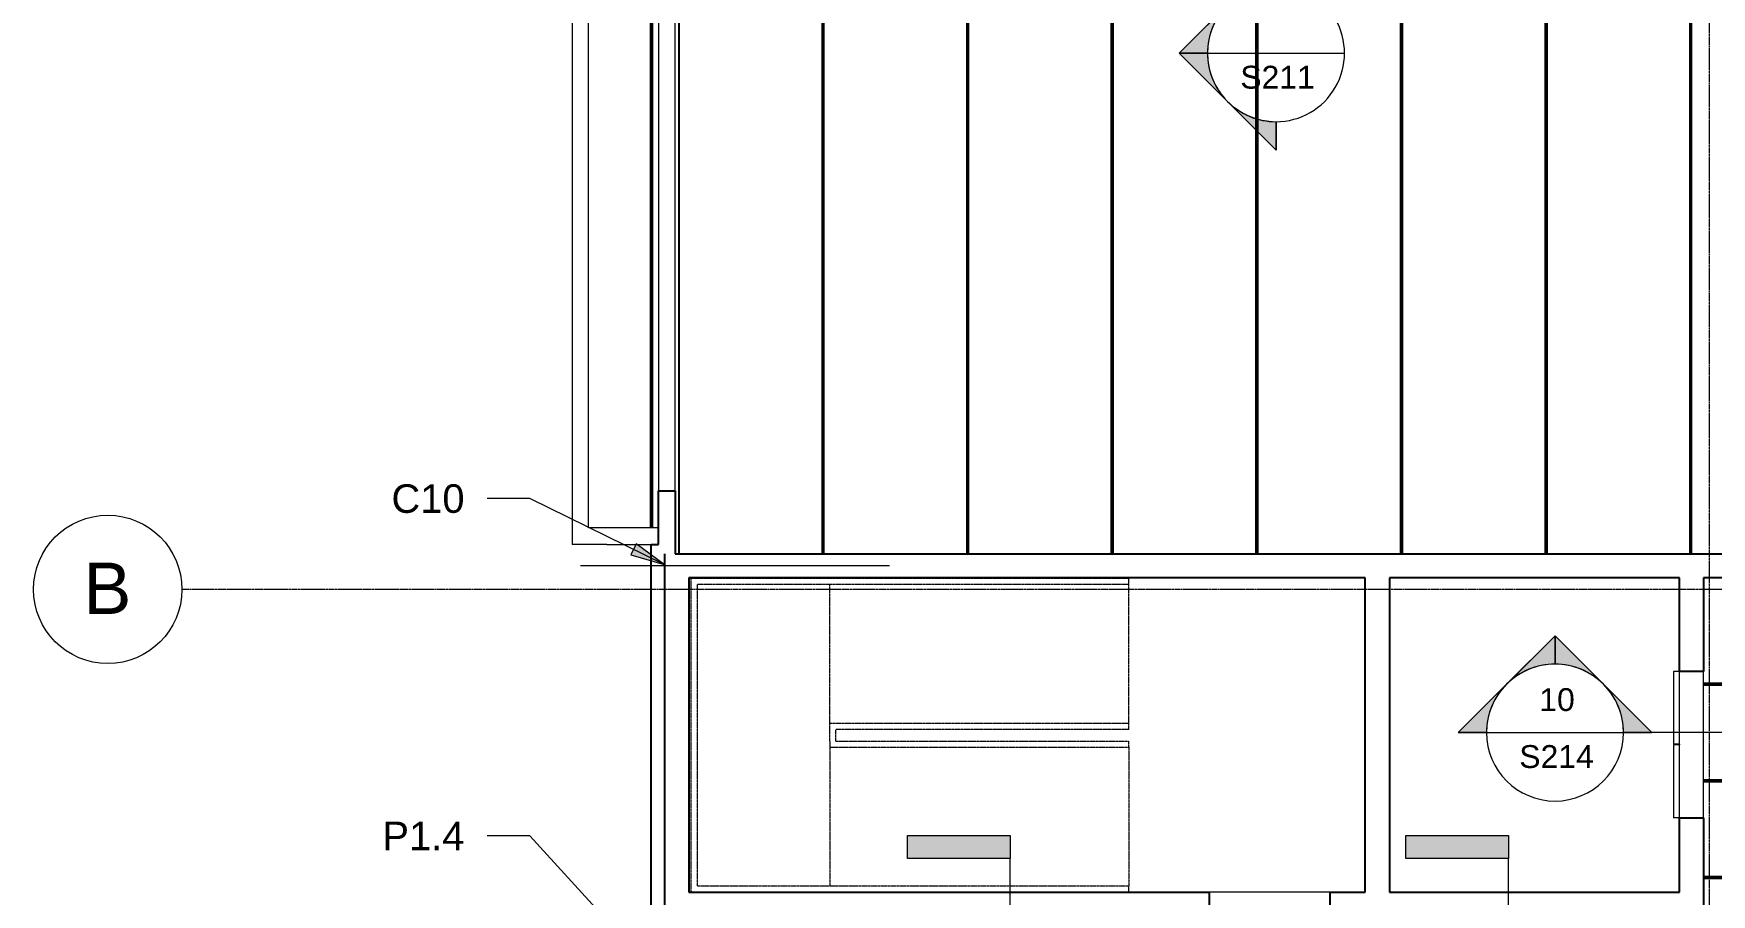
# Model space of a CAD drawing. Header units: inches. Extents: x -4036 to -1914, y 2 to 12338.
# Drawn here: x -4036 to -3481, y 11434 to 11719 of the extents above; entities that cross this region are included whole.
import ezdxf

# ---------------------------------------------------------------- set-up
doc = ezdxf.new("R2010")
doc.units = ezdxf.units.IN
doc.header["$MEASUREMENT"] = 0
doc.linetypes.add('Elevado', pattern=[0.15625, 0.09375, -0.0625])
doc.linetypes.add('Línea de rejilla', pattern=[0.875, 0.5, -0.125, 0.125, -0.125])
for name, color, linetype, lineweight in [('A-DETL-THIN', 151, 'Continuous', 9), ('A-WALL', 113, 'Continuous', 9), ('G-ANNO-SYMB', 111, 'Continuous', 9), ('G-ANNO-TEXT', 231, 'Continuous', 9), ('I-WALL', 2, 'Continuous', 9), ('Q-SPCQ', 91, 'Continuous', 9), ('S-BEAM', 12, 'Continuous', 9), ('S-BEAM-ANLY', 10, 'Continuous', 50), ('S-GRID', 1, 'Continuous', 9), ('S-GRID-IDEN', 1, 'Continuous', 9), ('S-STRS-MBND', 31, 'Elevado', 9)]:
    doc.layers.add(name, color=color, linetype=linetype, lineweight=lineweight)
doc.styles.add('Arial', font='arial.ttf', dxfattribs={"height": 9.448819})
doc.styles.add('Arial_1', font='arial.ttf', dxfattribs={"height": 17.007874})
doc.styles.add('Arial_2', font='arial.ttf', dxfattribs={"height": 7.559055})

# ---------------------------------------------------------------- blocks, each defined once
blk = doc.blocks.new('Elevator Door-Center - 48_ x 84_-1123642-FRAMING PLAN - 2ND FLOOR')
at = {"layer": 'Q-SPCQ'}
for p, q in [((-4.03, -4), (-28.15, -4)), ((-28.15, -4), (-28.15, -6)), ((-4.03, -4), (-4.03, -6)), ((20.35, -4), (-3.78, -4)), ((-3.78, -4), (-3.78, -6)), ((20.35, -4), (20.35, -6)), ((-28.15, -6), (-4.03, -6)), ((-3.78, -6), (20.35, -6))]:
    blk.add_line(p, q, dxfattribs=at)
blk = doc.blocks.new('TRUSS - 22_-1311127-FRAMING PLAN - 2ND FLOOR')
at = {"layer": 'S-BEAM'}
blk.add_line((214.775, 0), (-339.975, 0), dxfattribs=at)
blk = doc.blocks.new('hollowcore plank - HEAVY-1546761-FRAMING PLAN - 2ND FLOOR')
at = {"layer": 'S-BEAM'}
for p, q in [((0, 23.52), (280, 23.52)), ((56, 23.94), (280, 23.94)), ((56, 23.9), (280, 23.9)), ((280, -23.52), (0, -23.52)), ((0, -23.9), (280, -23.9)), ((0, -23.94), (280, -23.94))]:
    blk.add_line(p, q, dxfattribs=at)
blk = doc.blocks.new('hollowcore plank - HEAVY-1546860-FRAMING PLAN - 2ND FLOOR')
at = {"layer": 'S-BEAM'}
for p, q in [((0, 23.94), (224, 23.94)), ((0, 23.9), (224, 23.9)), ((0, 23.52), (224, 23.52)), ((0, -5.97), (0, -23.52)), ((224, -23.52), (0, -23.52)), ((0, -23.9), (224, -23.9)), ((0, -23.94), (224, -23.94))]:
    blk.add_line(p, q, dxfattribs=at)
blk = doc.blocks.new('hollowcore plank - HEAVY-V112-FRAMING PLAN - 2ND FLOOR')
at = {"layer": 'S-BEAM'}
for p, q in [((0, 23.94), (224, 23.94)), ((0, 23.9), (224, 23.9)), ((0, 23.52), (224, 23.52)), ((224, -23.52), (0, -23.52)), ((0, -23.9), (224, -23.9)), ((0, -23.94), (224, -23.94))]:
    blk.add_line(p, q, dxfattribs=at)
blk = doc.blocks.new('Rejilla - Extremo inicial de rejilla - Círculo-11506-FRAMING PLAN - 2ND FLOOR')
at = {"layer": 'S-GRID-IDEN'}
blk.add_circle((0, 0), 0.2559, dxfattribs=at)
blk = doc.blocks.new('Vista de diseño - Extremo inicial de sección - Rellenado-1561-FRAMING PLAN - 2ND FLOOR')
at = {"layer": 'G-ANNO-SYMB'}
h = blk.add_hatch(color=256, dxfattribs=at)
edge = h.paths.add_edge_path(flags=0)
edge.add_line((-0.2362, 0.3341), (-0.2362, 0.2362))
edge.add_arc((-0.2362, 0), 0.2362, 90, 135)
edge.add_line((-0.4033, 0.167), (-0.2362, 0.3341))
h = blk.add_hatch(color=256, dxfattribs=at)
edge = h.paths.add_edge_path(flags=0)
edge.add_line((-0.2362, 0.3341), (-0.0692, 0.167))
edge.add_arc((-0.2362, 0), 0.2362, 45, 90)
edge.add_line((-0.2362, 0.2362), (-0.2362, 0.3341))
h = blk.add_hatch(color=256, dxfattribs=at)
edge = h.paths.add_edge_path(flags=0)
edge.add_line((-0.5703, 0), (-0.4033, 0.167))
edge.add_arc((-0.2362, 0), 0.2362, 135, 180)
edge.add_line((-0.4724, 0), (-0.5703, 0))
h = blk.add_hatch(color=256, dxfattribs=at)
edge = h.paths.add_edge_path(flags=0)
edge.add_line((0.0978, 0), (0, 0))
edge.add_arc((-0.2362, 0), 0.2362, 360, 405)
edge.add_line((-0.0692, 0.167), (0.0978, 0))
for p, q in [((-0.2362, 0.3341), (-0.5703, 0)), ((-0.2362, 0.3341), (-0.4033, 0.167)), ((-0.2362, 0.3341), (0.0978, 0)), ((-0.2362, 0.2362), (-0.2362, 0.3341)), ((-0.2362, 0.3341), (-0.2362, 0.2362)), ((-0.0692, 0.167), (-0.2362, 0.3341)), ((-0.4033, 0.167), (-0.5703, 0)), ((0.0978, 0), (-0.0692, 0.167)), ((-0.5703, 0), (-0.4724, 0)), ((0, 0), (0.0978, 0)), ((-0.4724, 0), (-0.5703, 0)), ((0, 0), (0.0978, 0))]:
    blk.add_line(p, q, dxfattribs=at)
for start, end in [(360, 180), (90, 135), (45, 90), (135, 180), (360, 45), (180, 360)]:
    blk.add_arc((-0.2362, 0), 0.2362, start, end, dxfattribs=at)
blk = doc.blocks.new('Vista de diseño - Extremo final de sección - Rellenado-14997-FRAMING PLAN - 2ND FLOOR')
at = {"layer": 'G-ANNO-SYMB'}
blk.add_hatch(color=256, dxfattribs=at).paths.add_polyline_path([(0, 0.3543), (0, 0), (-0.0787, 0), (-0.0787, 0.3543)], flags=0)
for p, q in [((0, 0.3543), (-0.0787, 0.3543)), ((-0.0787, 0.3543), (-0.0787, 0)), ((0, 0), (0, 0.3543)), ((-0.0787, 0), (0, 0))]:
    blk.add_line(p, q, dxfattribs=at)

msp = doc.modelspace()

# ---------------------------------------------------------------- hatches: boundary and pattern name
at = {"layer": 'G-ANNO-TEXT'}
msp.add_hatch(color=50, dxfattribs=at).paths.add_polyline_path([(-3827.45, 11543.48), (-3836.76, 11550.26), (-3838.52, 11546.67)], flags=0)

# ---------------------------------------------------------------- linework, layer by layer
at = {"layer": 'A-DETL-THIN'}
for p, q in [((-3846.47, 11550.09), (-3857.97, 11550.09)), ((-3752.91, 11542.99), (-3855.22, 11542.99))]:
    msp.add_line(p, q, dxfattribs=at)
at = {"layer": 'A-WALL'}
for p, q in [((-3829.32, 11555.59), (-3852.47, 11555.59)), ((-3846.47, 11550.09), (-3831.82, 11550.09)), ((-3483.32, 11459.55), (-3483.32, 11508.05)), ((-3491.32, 11483.93), (-3491.32, 11483.68)), ((-3607, 11434.99), (-3647, 11434.99))]:
    msp.add_line(p, q, dxfattribs=at)
at = {"layer": 'A-WALL', "lineweight": 25}
for p, q in [((-3831.82, 11426.99), (-3831.82, 11550.09)), ((-3831.82, 11550.09), (-3829.32, 11550.09)), ((-3827.32, 11546.99), (-3827.32, 11428.99)), ((-3823.82, 11546.99), (-3212.37, 11546.99)), ((-3595.32, 11538.99), (-3819.32, 11538.99)), ((-3819.32, 11538.99), (-3819.32, 11434.99)), ((-3595.32, 11434.99), (-3595.32, 11538.99)), ((-3587.32, 11538.99), (-3587.32, 11434.99)), ((-3491.32, 11538.99), (-3587.32, 11538.99)), ((-3491.32, 11508.05), (-3491.32, 11538.99)), ((-3483.32, 11538.99), (-3483.32, 11508.05)), ((-3204.37, 11538.99), (-3483.32, 11538.99)), ((-3483.32, 11508.05), (-3491.32, 11508.05)), ((-3491.32, 11434.99), (-3491.32, 11459.55)), ((-3491.32, 11459.55), (-3483.32, 11459.55)), ((-3483.32, 11459.55), (-3483.32, 11426.99)), ((-3819.32, 11434.99), (-3647, 11434.99)), ((-3647, 11434.99), (-3647, 11426.99)), ((-3607, 11426.99), (-3607, 11434.99)), ((-3607, 11434.99), (-3595.32, 11434.99)), ((-3587.32, 11434.99), (-3491.32, 11434.99))]:
    msp.add_line(p, q, dxfattribs=at)
at = {"layer": 'G-ANNO-SYMB'}
for p, q in [((-3647.56, 11712.73), (-3602.21, 11712.73)), ((-3555.2, 11487.79), (-3509.84, 11487.79)), ((-3424.98, 11487.79), (-3509.84, 11487.79)), ((-3712.94, 11361.26), (-3712.94, 11446.12)), ((-3547.94, 11361.26), (-3547.94, 11446.12))]:
    msp.add_line(p, q, dxfattribs=at)
at = {"layer": 'G-ANNO-TEXT', "color": 50}
for p, q in [((-3871.95, 11565.26), (-3886.09, 11565.26)), ((-3827.45, 11543.48), (-3871.95, 11565.26)), ((-3836.76, 11550.26), (-3838.52, 11546.67)), ((-3827.45, 11543.48), (-3836.76, 11550.26)), ((-3838.52, 11546.67), (-3827.45, 11543.48)), ((-3871.95, 11453.56), (-3886.09, 11453.56)), ((-3828.81, 11406.38), (-3871.95, 11453.56))]:
    msp.add_line(p, q, dxfattribs=at)
at = {"layer": 'I-WALL'}
for p, q in [((-3857.97, 12115.84), (-3857.97, 11550.09)), ((-3852.47, 11555.59), (-3852.47, 12110.34)), ((-3829.32, 11759.79), (-3829.32, 11567.79)), ((-3823.82, 11567.79), (-3823.82, 11759.79))]:
    msp.add_line(p, q, dxfattribs=at)
at = {"layer": 'I-WALL', "lineweight": 25}
for p, q in [((-3829.32, 11550.09), (-3829.32, 11567.79)), ((-3829.32, 11567.79), (-3823.82, 11567.79)), ((-3823.82, 11567.79), (-3823.82, 11546.99))]:
    msp.add_line(p, q, dxfattribs=at)
at = {"layer": 'S-BEAM-ANLY', "color": 7}
for p, q in [((-3831.67, 12080.34), (-3831.67, 11555.59)), ((-3483.32, 11503.79), (-3467.82, 11503.79)), ((-3483.32, 11471.79), (-3467.82, 11471.79)), ((-3483.32, 11439.79), (-3467.82, 11439.79))]:
    msp.add_line(p, q, dxfattribs=at)
at = {"layer": 'S-GRID', "linetype": 'Línea de rejilla'}
for p, q in [((-3481.32, 9786.33), (-3481.32, 12288.56)), ((-1959.43, 11535.19), (-3987.13, 11535.19))]:
    msp.add_line(p, q, dxfattribs=at)
at = {"layer": 'S-STRS-MBND'}
for p, q in [((-3818.6, 11538.79), (-3818.6, 11434.99)), ((-3774.91, 11538.79), (-3818.6, 11538.79)), ((-3673.6, 11538.79), (-3774.91, 11538.79)), ((-3673.6, 11536.79), (-3673.6, 11538.79)), ((-3816.6, 11536.79), (-3816.6, 11436.99)), ((-3774.91, 11536.79), (-3816.6, 11536.79)), ((-3673.6, 11536.79), (-3774.91, 11536.79)), ((-3772.6, 11490.79), (-3772.6, 11536.79)), ((-3673.6, 11490.79), (-3673.6, 11536.79)), ((-3770.6, 11490.79), (-3772.6, 11490.79)), ((-3772.6, 11484.99), (-3772.6, 11490.79)), ((-3770.6, 11490.79), (-3772.6, 11490.79)), ((-3673.6, 11490.79), (-3770.6, 11490.79)), ((-3770.6, 11484.99), (-3770.6, 11488.79)), ((-3673.6, 11488.79), (-3770.6, 11488.79)), ((-3673.6, 11488.79), (-3673.6, 11490.79)), ((-3772.6, 11484.99), (-3772.6, 11482.99)), ((-3770.6, 11484.99), (-3673.6, 11484.99)), ((-3673.6, 11482.99), (-3673.6, 11484.99)), ((-3772.6, 11482.99), (-3673.6, 11482.99)), ((-3772.6, 11482.99), (-3772.6, 11436.99)), ((-3673.6, 11482.99), (-3673.6, 11436.99)), ((-3816.6, 11436.99), (-3781.29, 11436.99)), ((-3781.29, 11436.99), (-3673.6, 11436.99)), ((-3673.6, 11434.99), (-3673.6, 11436.99))]:
    msp.add_line(p, q, dxfattribs=at)

# ---------------------------------------------------------------- block references
at = {"layer": 'G-ANNO-SYMB', "xscale": 95.99999999999994, "yscale": 95.99999999999994, "zscale": 95.99999999999994, "rotation": 89.99999999999947}
msp.add_blockref('Vista de diseño - Extremo inicial de sección - Rellenado-1561-FRAMING PLAN - 2ND FLOOR', (-3624.89, 11735.41), dxfattribs=at)
at = {"layer": 'G-ANNO-SYMB', "xscale": 95.99999999999994, "yscale": 95.99999999999994, "zscale": 95.99999999999994}
msp.add_blockref('Vista de diseño - Extremo inicial de sección - Rellenado-1561-FRAMING PLAN - 2ND FLOOR', (-3509.84, 11487.79), dxfattribs=at)
at = {"layer": 'G-ANNO-SYMB', "extrusion": (0, 0, -1), "xscale": 95.99999999999994, "yscale": 95.99999999999994, "zscale": 95.99999999999994, "rotation": 270.0000000000002}
for p in [(3712.94, 11446.12), (3547.94, 11446.12)]:
    msp.add_blockref('Vista de diseño - Extremo final de sección - Rellenado-14997-FRAMING PLAN - 2ND FLOOR', p, dxfattribs=at)
at = {"layer": 'Q-SPCQ', "rotation": 270.0000000000186}
msp.add_blockref('Elevator Door-Center - 48_ x 84_-1123642-FRAMING PLAN - 2ND FLOOR', (-3487.32, 11479.9), dxfattribs=at)
at = {"layer": 'S-BEAM'}
for name, p, rotation in [('TRUSS - 22_-1311127-FRAMING PLAN - 2ND FLOOR', (-3831.67, 11770.36), 270.0000000000004), ('hollowcore plank - HEAVY-1546761-FRAMING PLAN - 2ND FLOOR', (-3798.82, 11826.99), 270.0000000000009), ('hollowcore plank - HEAVY-1546860-FRAMING PLAN - 2ND FLOOR', (-3750.94, 11770.99), 270.0000000000009), ('hollowcore plank - HEAVY-V112-FRAMING PLAN - 2ND FLOOR', (-3703.06, 11770.99), 270.0000000000009), ('hollowcore plank - HEAVY-V112-FRAMING PLAN - 2ND FLOOR', (-3655.18, 11770.99), 270.0000000000009), ('hollowcore plank - HEAVY-V112-FRAMING PLAN - 2ND FLOOR', (-3607.3, 11770.99), 270.0000000000009), ('hollowcore plank - HEAVY-V112-FRAMING PLAN - 2ND FLOOR', (-3559.41, 11770.99), 270.0000000000009), ('hollowcore plank - HEAVY-V112-FRAMING PLAN - 2ND FLOOR', (-3511.53, 11770.99), 270.0000000000009), ('hollowcore plank - HEAVY-V112-FRAMING PLAN - 2ND FLOOR', (-3463.65, 11770.99), 270.0000000000009)]:
    msp.add_blockref(name, p, dxfattribs=dict(at, rotation=rotation))
at = {"layer": 'S-GRID-IDEN', "xscale": 95.99999999999994, "yscale": 95.99999999999994, "zscale": 95.99999999999994, "rotation": 89.9999999999999}
msp.add_blockref('Rejilla - Extremo inicial de rejilla - Círculo-11506-FRAMING PLAN - 2ND FLOOR', (-4011.7, 11535.19), dxfattribs=at)

# ---------------------------------------------------------------- texts
at = {"layer": 'G-ANNO-SYMB', "char_height": 7.559, "attachment_point": 1, "style": 'Arial_2'}
for s, insert, width in [('S211', (-3636.71, 11708.57), 30.603), ('10', (-3537.71, 11502.49), 14.544), ('S214', (-3544.34, 11483.63), 30.603)]:
    msp.add_mtext(s, dxfattribs=dict(at, insert=insert, width=width))
at = {"layer": 'G-ANNO-TEXT', "color": 7, "char_height": 9.449, "attachment_point": 1, "style": 'Arial'}
for s, insert, width in [('C10', (-3917.77, 11569.99), 29.088), ('P1.4', (-3920.76, 11458.28), 32.724)]:
    msp.add_mtext(s, dxfattribs=dict(at, insert=insert, width=width))
at = {"layer": 'S-GRID-IDEN', "insert": (-4019.73, 11544.07), "char_height": 17.01, "width": 19.392, "attachment_point": 1, "style": 'Arial_1'}
msp.add_mtext('B', dxfattribs=at)

doc.saveas('drawing.dxf')
